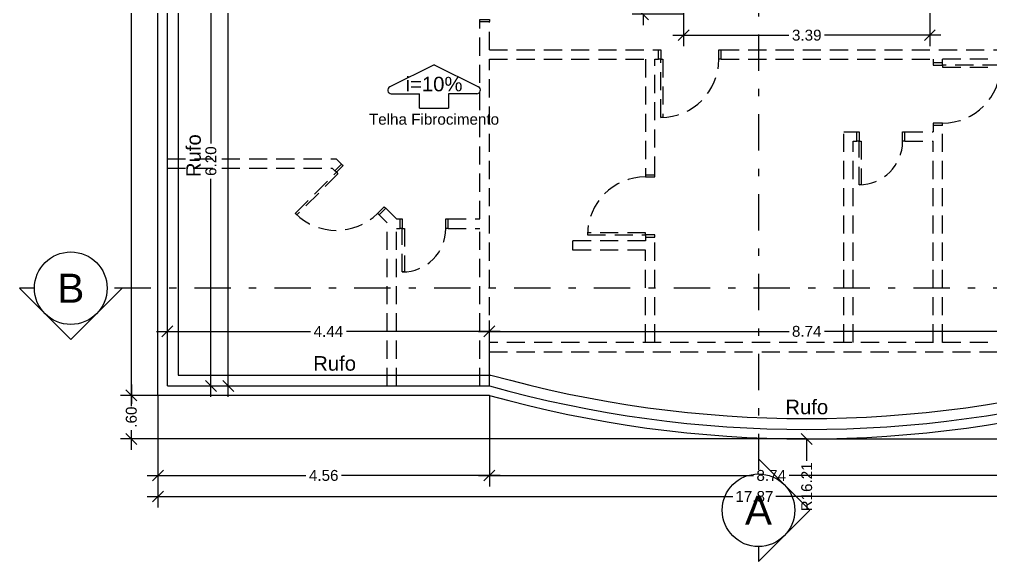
# Model space of a CAD drawing. Extents: x -120 to 1117, y 5 to 675.
# Drawn here: x 38.39 to 51.76, y 91.22 to 98.69 of the extents above; entities that cross this region are included whole.
import ezdxf
from ezdxf.enums import TextEntityAlignment as Align

# ---------------------------------------------------------------- set-up
doc = ezdxf.new("R2010")
doc.units = 0
doc.header["$MEASUREMENT"] = 0
doc.linetypes.add('DASHDOT', pattern=[1, 0.5, -0.25, 0, -0.25])
doc.linetypes.add('HIDDEN', pattern=[0.375, 0.25, -0.125])
doc.layers.get('0').update_dxf_attribs({"linetype": 'CONTINUOUS'})
doc.layers.get('DEFPOINTS').update_dxf_attribs({"linetype": 'CONTINUOUS'})
for name, color, linetype in [('cobertura', 7, 'CONTINUOUS'), ('cota', 1, 'CONTINUOUS'), ('parede', 2, 'CONTINUOUS'), ('projecao', 4, 'HIDDEN'), ('texto', 7, 'CONTINUOUS')]:
    doc.layers.add(name, color=color, linetype=linetype)
doc.styles.add('ROMANS', font='arial.ttf', dxfattribs={"height": 1.5})
doc.styles.get("Standard").update_dxf_attribs({"font": 'arial.ttf'})
doc.dimstyles.new('cotass', dxfattribs={"dimtxt": 0.15, "dimasz": 0.15, "dimexe": 0.15, "dimexo": 0, "dimgap": 0.05, "dimtad": 0, "dimzin": 4, "dimdsep": 46, "dimtxsty": 'Standard', "dimblk": 'OBLIQUE', "dimcen": 0, "dimdle": 0.15, "dimclrd": 256, "dimclrt": 4, "dimadec": 0, "dimazin": 1, "dimtfac": 1, "dimtix": 1, "dimtofl": 0, "dimtmove": 0, "dimatfit": 3, "dimldrblk": 'OPEN30', "dimfxl": 0, "dimtolj": 1, "dimtzin": 0, "dimlwd": -1, "dimarcsym": 0})

# ---------------------------------------------------------------- blocks, each defined once
blk = doc.blocks.new('_Oblique')
at = {"color": 0, "linetype": 'ByBlock', "lineweight": -2}
blk.add_line((-0.5, -0.5), (0.5, 0.5), dxfattribs=at)
blk = doc.blocks.new('*D503')
at = {"layer": 'cota', "transparency": 16777216}
for p, q in [((41.263, 106.482), (41.263, 100.283)), ((41.263, 93.492), (41.263, 99.69))]:
    blk.add_line(p, q, dxfattribs=at)
at = {"layer": 'cota', "color": 0, "lineweight": -2, "transparency": 16777216}
for p, q in [((40.424, 106.332), (41.413, 106.332)), ((40.424, 93.642), (41.413, 93.642))]:
    blk.add_line(p, q, dxfattribs=at)
at = {"layer": 'DEFPOINTS', "color": 0, "transparency": 16777216}
for p in [(40.424, 106.332), (40.424, 93.642), (41.263, 93.642)]:
    blk.add_point(p, dxfattribs=at)
at = {"layer": 'cota', "transparency": 16777216, "xscale": 0.15, "yscale": 0.15, "zscale": 0.15}
for p, rotation in [((41.263, 106.332), 90), ((41.263, 93.642), 270)]:
    blk.add_blockref('_Oblique', p, dxfattribs=dict(at, rotation=rotation))
at = {"layer": 'cota', "color": 4, "transparency": 16777216, "insert": (41.263, 99.987), "char_height": 0.15, "attachment_point": 5, "rotation": 90}
blk.add_mtext('\\A1;12.69', dxfattribs=at)
blk = doc.blocks.new('_Open30')
at = {"color": 0, "linetype": 'ByBlock', "lineweight": -2}
for p, q in [((-1, 0.268), (0, 0)), ((0, 0), (-1, -0.268)), ((0, 0), (-1, 0))]:
    blk.add_line(p, q, dxfattribs=at)
blk = doc.blocks.new('*D505')
at = {"layer": 'cota', "transparency": 16777216}
for p, q in [((41.024, 99.987), (41.024, 96.984)), ((41.024, 93.492), (41.024, 96.494))]:
    blk.add_line(p, q, dxfattribs=at)
at = {"layer": 'cota', "color": 0, "lineweight": -2, "transparency": 16777216}
for p, q in [((40.424, 99.837), (41.174, 99.837)), ((40.424, 93.642), (41.174, 93.642))]:
    blk.add_line(p, q, dxfattribs=at)
at = {"layer": 'DEFPOINTS', "color": 0, "transparency": 16777216}
for p in [(40.424, 99.837), (40.424, 93.642), (41.024, 93.642)]:
    blk.add_point(p, dxfattribs=at)
at = {"layer": 'cota', "transparency": 16777216, "xscale": 0.15, "yscale": 0.15, "zscale": 0.15}
for p, rotation in [((41.024, 99.837), 90), ((41.024, 93.642), 270)]:
    blk.add_blockref('_Oblique', p, dxfattribs=dict(at, rotation=rotation))
at = {"layer": 'cota', "color": 4, "transparency": 16777216, "insert": (41.024, 96.739), "char_height": 0.15, "attachment_point": 5, "rotation": 90}
blk.add_mtext('\\A1;6.20', dxfattribs=at)
blk = doc.blocks.new('*D507')
at = {"layer": 'cota', "color": 0, "lineweight": -2, "transparency": 16777216}
for p, q in [((40.424, 93.642), (40.424, 94.543)), ((44.859, 93.642), (44.859, 94.543))]:
    blk.add_line(p, q, dxfattribs=at)
at = {"layer": 'cota', "transparency": 16777216}
for p, q in [((40.274, 94.393), (42.394, 94.393)), ((45.009, 94.393), (42.889, 94.393))]:
    blk.add_line(p, q, dxfattribs=at)
at = {"layer": 'DEFPOINTS', "color": 0, "transparency": 16777216}
for p in [(44.859, 94.393), (40.424, 93.642), (44.859, 93.642)]:
    blk.add_point(p, dxfattribs=at)
at = {"layer": 'cota', "transparency": 16777216, "xscale": 0.15, "yscale": 0.15, "zscale": 0.15, "rotation": 180}
blk.add_blockref('_Oblique', (40.424, 94.393), dxfattribs=at)
at = {"layer": 'cota', "transparency": 16777216, "xscale": 0.15, "yscale": 0.15, "zscale": 0.15}
blk.add_blockref('_Oblique', (44.859, 94.393), dxfattribs=at)
at = {"layer": 'cota', "color": 4, "transparency": 16777216, "insert": (42.642, 94.393), "char_height": 0.15, "attachment_point": 5}
blk.add_mtext('\\A1;4.44', dxfattribs=at)
blk = doc.blocks.new('*D508')
at = {"layer": 'cota', "color": 0, "lineweight": -2, "transparency": 16777216}
for p, q in [((44.859, 93.642), (44.859, 94.543)), ((53.599, 93.642), (53.599, 94.543))]:
    blk.add_line(p, q, dxfattribs=at)
at = {"layer": 'cota', "transparency": 16777216}
for p, q in [((44.709, 94.393), (48.985, 94.393)), ((53.749, 94.393), (49.474, 94.393))]:
    blk.add_line(p, q, dxfattribs=at)
at = {"layer": 'DEFPOINTS', "color": 0, "transparency": 16777216}
for p in [(53.599, 94.393), (44.859, 93.642), (53.599, 93.642)]:
    blk.add_point(p, dxfattribs=at)
at = {"layer": 'cota', "transparency": 16777216, "xscale": 0.15, "yscale": 0.15, "zscale": 0.15, "rotation": 180}
blk.add_blockref('_Oblique', (44.859, 94.393), dxfattribs=at)
at = {"layer": 'cota', "transparency": 16777216, "xscale": 0.15, "yscale": 0.15, "zscale": 0.15}
blk.add_blockref('_Oblique', (53.599, 94.393), dxfattribs=at)
at = {"layer": 'cota', "color": 4, "transparency": 16777216, "insert": (49.229, 94.393), "char_height": 0.15, "attachment_point": 5}
blk.add_mtext('\\A1;8.74', dxfattribs=at)
blk = doc.blocks.new('*D510')
at = {"layer": 'cota', "color": 0, "lineweight": -2, "transparency": 16777216}
for p, q in [((40.294, 93.512), (40.294, 92.258)), ((44.859, 93.512), (44.859, 92.258))]:
    blk.add_line(p, q, dxfattribs=at)
at = {"layer": 'cota', "transparency": 16777216}
for p, q in [((40.144, 92.408), (42.329, 92.408)), ((45.009, 92.408), (42.824, 92.408))]:
    blk.add_line(p, q, dxfattribs=at)
at = {"layer": 'DEFPOINTS', "color": 0, "transparency": 16777216}
for p in [(40.294, 93.512), (44.859, 93.512), (44.859, 92.408)]:
    blk.add_point(p, dxfattribs=at)
at = {"layer": 'cota', "transparency": 16777216, "xscale": 0.15, "yscale": 0.15, "zscale": 0.15, "rotation": 180}
blk.add_blockref('_Oblique', (40.294, 92.408), dxfattribs=at)
at = {"layer": 'cota', "transparency": 16777216, "xscale": 0.15, "yscale": 0.15, "zscale": 0.15}
blk.add_blockref('_Oblique', (44.859, 92.408), dxfattribs=at)
at = {"layer": 'cota', "color": 4, "transparency": 16777216, "insert": (42.577, 92.408), "char_height": 0.15, "attachment_point": 5}
blk.add_mtext('\\A1;4.56', dxfattribs=at)
blk = doc.blocks.new('*D511')
at = {"layer": 'cota', "transparency": 16777216}
for p, q in [((39.928, 106.612), (39.928, 100.283)), ((39.928, 93.362), (39.928, 99.69))]:
    blk.add_line(p, q, dxfattribs=at)
at = {"layer": 'cota', "color": 0, "lineweight": -2, "transparency": 16777216}
for p, q in [((40.294, 106.462), (39.778, 106.462)), ((40.294, 93.512), (39.778, 93.512))]:
    blk.add_line(p, q, dxfattribs=at)
at = {"layer": 'DEFPOINTS', "color": 0, "transparency": 16777216}
for p in [(39.928, 106.462), (40.294, 106.462), (40.294, 93.512)]:
    blk.add_point(p, dxfattribs=at)
at = {"layer": 'cota', "transparency": 16777216, "xscale": 0.15, "yscale": 0.15, "zscale": 0.15}
for p, rotation in [((39.928, 106.462), 90), ((39.928, 93.512), 270)]:
    blk.add_blockref('_Oblique', p, dxfattribs=dict(at, rotation=rotation))
at = {"layer": 'cota', "color": 4, "transparency": 16777216, "insert": (39.928, 99.987), "char_height": 0.15, "attachment_point": 5, "rotation": 90}
blk.add_mtext('\\A1;12.95', dxfattribs=at)
blk = doc.blocks.new('*D525')
at = {"layer": 'cota', "color": 0, "lineweight": -2, "transparency": 16777216}
for p, q in [((47.534, 99.062), (47.534, 98.324)), ((50.924, 99.062), (50.924, 98.324))]:
    blk.add_line(p, q, dxfattribs=at)
at = {"layer": 'cota', "transparency": 16777216}
for p, q in [((47.384, 98.474), (48.984, 98.474)), ((51.074, 98.474), (49.474, 98.474))]:
    blk.add_line(p, q, dxfattribs=at)
at = {"layer": 'DEFPOINTS', "color": 0, "transparency": 16777216}
for p in [(47.534, 99.062), (50.924, 99.062), (50.924, 98.474)]:
    blk.add_point(p, dxfattribs=at)
at = {"layer": 'cota', "transparency": 16777216, "xscale": 0.15, "yscale": 0.15, "zscale": 0.15, "rotation": 180}
blk.add_blockref('_Oblique', (47.534, 98.474), dxfattribs=at)
at = {"layer": 'cota', "transparency": 16777216, "xscale": 0.15, "yscale": 0.15, "zscale": 0.15}
blk.add_blockref('_Oblique', (50.924, 98.474), dxfattribs=at)
at = {"layer": 'cota', "color": 4, "transparency": 16777216, "insert": (49.229, 98.474), "char_height": 0.15, "attachment_point": 5}
blk.add_mtext('\\A1;3.39', dxfattribs=at)
blk = doc.blocks.new('*D526')
at = {"layer": 'cota', "transparency": 16777216}
for p, q in [((46.975, 99.062), (46.975, 99.212)), ((46.975, 98.762), (46.975, 98.612))]:
    blk.add_line(p, q, dxfattribs=at)
at = {"layer": 'cota', "color": 0, "lineweight": -2, "transparency": 16777216}
for p, q in [((47.534, 99.062), (46.825, 99.062)), ((47.534, 98.762), (46.825, 98.762))]:
    blk.add_line(p, q, dxfattribs=at)
at = {"layer": 'DEFPOINTS', "color": 0, "transparency": 16777216}
for p in [(46.975, 99.062), (47.534, 99.062), (47.534, 98.762)]:
    blk.add_point(p, dxfattribs=at)
at = {"layer": 'cota', "transparency": 16777216, "xscale": 0.15, "yscale": 0.15, "zscale": 0.15}
for p, rotation in [((46.975, 99.062), 270), ((46.975, 98.762), 90)]:
    blk.add_blockref('_Oblique', p, dxfattribs=dict(at, rotation=rotation))
at = {"layer": 'cota', "color": 4, "transparency": 16777216, "insert": (46.975, 98.912), "char_height": 0.15, "attachment_point": 5, "rotation": 90}
blk.add_mtext('\\A1;.30', dxfattribs=at)
blk = doc.blocks.new('*D527')
at = {"layer": 'cota', "transparency": 16777216}
blk.add_line((49.229, 92.612), (49.229, 92.912), dxfattribs=at)
at = {"layer": 'DEFPOINTS', "color": 0, "transparency": 16777216}
for p in [(49.229, 109.126), (49.229, 92.912)]:
    blk.add_point(p, dxfattribs=at)
at = {"layer": 'cota', "transparency": 16777216, "xscale": 0.15, "yscale": 0.15, "zscale": 0.15, "rotation": 90}
blk.add_blockref('_Oblique', (49.229, 92.912), dxfattribs=at)
at = {"layer": 'cota', "color": 4, "transparency": 16777216, "insert": (49.229, 92.251), "char_height": 0.15, "attachment_point": 5, "rotation": 90}
blk.add_mtext('\\A1;R16.21', dxfattribs=at)
blk = doc.blocks.new('*D528')
at = {"layer": 'cota', "transparency": 16777216}
for p, q in [((39.928, 93.662), (39.928, 93.393)), ((39.928, 92.762), (39.928, 93.03))]:
    blk.add_line(p, q, dxfattribs=at)
at = {"layer": 'cota', "color": 0, "lineweight": -2, "transparency": 16777216}
for p, q in [((40.294, 93.512), (39.778, 93.512)), ((49.229, 92.912), (39.778, 92.912))]:
    blk.add_line(p, q, dxfattribs=at)
at = {"layer": 'DEFPOINTS', "color": 0, "transparency": 16777216}
for p in [(40.294, 93.512), (39.928, 92.912), (49.229, 92.912)]:
    blk.add_point(p, dxfattribs=at)
at = {"layer": 'cota', "transparency": 16777216, "xscale": 0.15, "yscale": 0.15, "zscale": 0.15}
for p, rotation in [((39.928, 93.512), 90), ((39.928, 92.912), 270)]:
    blk.add_blockref('_Oblique', p, dxfattribs=dict(at, rotation=rotation))
at = {"layer": 'cota', "color": 4, "transparency": 16777216, "insert": (39.928, 93.212), "char_height": 0.15, "attachment_point": 5, "rotation": 90}
blk.add_mtext('\\A1;.60', dxfattribs=at)
blk = doc.blocks.new('*D529')
at = {"layer": 'cota', "transparency": 16777216}
for p, q in [((58.53, 93.662), (58.53, 93.393)), ((58.53, 92.762), (58.53, 93.03))]:
    blk.add_line(p, q, dxfattribs=at)
at = {"layer": 'cota', "color": 0, "lineweight": -2, "transparency": 16777216}
for p, q in [((58.164, 93.512), (58.68, 93.512)), ((49.229, 92.912), (58.68, 92.912))]:
    blk.add_line(p, q, dxfattribs=at)
at = {"layer": 'DEFPOINTS', "color": 0, "transparency": 16777216}
for p in [(58.164, 93.512), (49.229, 92.912), (58.53, 92.912)]:
    blk.add_point(p, dxfattribs=at)
at = {"layer": 'cota', "transparency": 16777216, "xscale": 0.15, "yscale": 0.15, "zscale": 0.15}
for p, rotation in [((58.53, 93.512), 90), ((58.53, 92.912), 270)]:
    blk.add_blockref('_Oblique', p, dxfattribs=dict(at, rotation=rotation))
at = {"layer": 'cota', "color": 4, "transparency": 16777216, "insert": (58.53, 93.212), "char_height": 0.15, "attachment_point": 5, "rotation": 90}
blk.add_mtext('\\A1;.60', dxfattribs=at)
blk = doc.blocks.new('*D530')
at = {"layer": 'cota', "color": 0, "lineweight": -2, "transparency": 16777216}
for p, q in [((44.859, 93.512), (44.859, 92.258)), ((53.599, 93.512), (53.599, 92.258))]:
    blk.add_line(p, q, dxfattribs=at)
at = {"layer": 'cota', "transparency": 16777216}
for p, q in [((44.709, 92.408), (48.495, 92.408)), ((53.749, 92.408), (48.985, 92.408))]:
    blk.add_line(p, q, dxfattribs=at)
at = {"layer": 'DEFPOINTS', "color": 0, "transparency": 16777216}
for p in [(44.859, 93.512), (53.599, 93.512), (53.599, 92.408)]:
    blk.add_point(p, dxfattribs=at)
at = {"layer": 'cota', "transparency": 16777216, "xscale": 0.15, "yscale": 0.15, "zscale": 0.15, "rotation": 180}
blk.add_blockref('_Oblique', (44.859, 92.408), dxfattribs=at)
at = {"layer": 'cota', "transparency": 16777216, "xscale": 0.15, "yscale": 0.15, "zscale": 0.15}
blk.add_blockref('_Oblique', (53.599, 92.408), dxfattribs=at)
at = {"layer": 'cota', "color": 4, "transparency": 16777216, "insert": (48.74, 92.408), "char_height": 0.15, "attachment_point": 5}
blk.add_mtext('\\A1;8.74', dxfattribs=at)
blk = doc.blocks.new('*D531')
at = {"layer": 'cota', "color": 0, "lineweight": -2, "transparency": 16777216}
for p, q in [((40.294, 93.512), (40.294, 91.968)), ((58.164, 93.512), (58.164, 91.968))]:
    blk.add_line(p, q, dxfattribs=at)
at = {"layer": 'cota', "transparency": 16777216}
for p, q in [((40.144, 92.118), (48.212, 92.118)), ((58.314, 92.118), (48.804, 92.118))]:
    blk.add_line(p, q, dxfattribs=at)
at = {"layer": 'DEFPOINTS', "color": 0, "transparency": 16777216}
for p in [(40.294, 93.512), (58.164, 93.512), (58.164, 92.118)]:
    blk.add_point(p, dxfattribs=at)
at = {"layer": 'cota', "transparency": 16777216, "xscale": 0.15, "yscale": 0.15, "zscale": 0.15, "rotation": 180}
blk.add_blockref('_Oblique', (40.294, 92.118), dxfattribs=at)
at = {"layer": 'cota', "transparency": 16777216, "xscale": 0.15, "yscale": 0.15, "zscale": 0.15}
blk.add_blockref('_Oblique', (58.164, 92.118), dxfattribs=at)
at = {"layer": 'cota', "color": 4, "transparency": 16777216, "insert": (48.508, 92.118), "char_height": 0.15, "attachment_point": 5}
blk.add_mtext('\\A1;17.87', dxfattribs=at)

msp = doc.modelspace()

# ---------------------------------------------------------------- linework, layer by layer
at = {"layer": 'cobertura'}
msp.add_lwpolyline([(40.574, 99.837), (40.574, 93.792), (44.88, 93.792, 0.137953), (53.579, 93.792), (57.884, 93.792), (57.884, 99.837)], format="xyb", dxfattribs=at)
at = {"layer": 'cota', "color": 4}
for p, q in [((44.096, 98.068), (43.486, 97.763)), ((44.096, 98.068), (44.707, 97.763)), ((43.508, 97.668), (43.896, 97.668)), ((43.896, 97.468), (43.896, 97.668)), ((44.685, 97.668), (44.296, 97.668)), ((44.296, 97.668), (44.296, 97.468)), ((43.896, 97.468), (44.296, 97.468))]:
    msp.add_line(p, q, dxfattribs=at)
at = {"layer": 'cota', "color": 6, "linetype": 'DASHDOT'}
for points in [[(48.564, 109.484), (48.564, 92.429)], [(58.898, 94.988), (39.594, 94.988)]]:
    msp.add_lwpolyline(points, dxfattribs=at)
at = {"layer": 'cota', "color": 6, "linetype": 'Continuous'}
for points in [[(38.594, 94.988), (38.387, 94.988), (39.094, 94.281), (39.801, 94.988)], [(48.564, 91.429), (48.564, 91.222), (49.271, 91.929), (48.564, 92.636)]]:
    msp.add_lwpolyline(points, dxfattribs=at)
at = {"layer": 'cota', "color": 6}
for centre in [(39.094, 94.988), (48.564, 91.929)]:
    msp.add_circle(centre, 0.5, dxfattribs=at)
at = {"layer": 'cota', "color": 4}
for centre, start, end in [((43.508, 97.718), 116.5697, 270.014), ((44.685, 97.718), 269.986, 63.4318)]:
    msp.add_arc(centre, 0.05, start, end, dxfattribs=at)
at = {"layer": 'parede', "color": 6}
for p, q in [((40.294, 93.512), (40.294, 106.462)), ((40.424, 93.642), (40.424, 106.332)), ((40.424, 93.642), (44.859, 93.642)), ((44.859, 93.512), (40.294, 93.512))]:
    msp.add_line(p, q, dxfattribs=at)
for centre, start, end in [((49.229, 109.256), 254.3642, 285.6358), ((49.229, 109.126), 254.3644, 285.6356)]:
    msp.add_arc(centre, 16.214, start, end, dxfattribs=at)
at = {"layer": 'projecao'}
for p, q in [((44.729, 95.942), (44.729, 98.662)), ((44.729, 98.662), (44.859, 98.662)), ((44.859, 98.272), (44.859, 98.662)), ((44.859, 98.272), (47.189, 98.272)), ((47.189, 98.142), (47.189, 98.272)), ((48.049, 98.272), (53.599, 98.272)), ((48.049, 98.142), (48.049, 98.272)), ((44.859, 98.142), (47.009, 98.142)), ((44.859, 94.242), (44.859, 98.142)), ((47.009, 98.142), (47.009, 96.552)), ((47.139, 98.142), (47.189, 98.142)), ((47.139, 96.552), (47.139, 98.142)), ((48.049, 98.142), (50.969, 98.142)), ((50.969, 98.142), (50.969, 98.092)), ((51.099, 98.092), (50.969, 98.092)), ((53.599, 98.142), (51.099, 98.142)), ((51.099, 98.092), (51.099, 98.142)), ((50.969, 97.232), (50.969, 97.142)), ((51.099, 97.232), (50.969, 97.232)), ((51.099, 94.242), (51.099, 97.232)), ((49.739, 94.242), (49.739, 97.142)), ((49.739, 97.142), (49.919, 97.142)), ((49.919, 97.012), (49.919, 97.142)), ((50.579, 97.142), (50.969, 97.142)), ((50.579, 97.012), (50.579, 97.142)), ((49.869, 94.242), (49.869, 97.012)), ((49.869, 97.012), (49.919, 97.012)), ((50.579, 97.012), (50.969, 97.012)), ((50.969, 94.242), (50.969, 97.012)), ((40.424, 96.772), (42.749, 96.772)), ((42.731, 96.606), (42.823, 96.698)), ((42.823, 96.698), (42.749, 96.772)), ((40.424, 96.642), (42.695, 96.642)), ((42.731, 96.606), (42.695, 96.642)), ((47.009, 96.552), (47.139, 96.552)), ((43.339, 95.998), (43.431, 96.09)), ((43.579, 95.942), (43.431, 96.09)), ((43.449, 95.888), (43.339, 95.998)), ((43.579, 95.942), (43.629, 95.942)), ((43.629, 95.812), (43.629, 95.942)), ((44.289, 95.942), (44.729, 95.942)), ((44.289, 95.812), (44.289, 95.942)), ((43.449, 93.642), (43.449, 95.888)), ((43.579, 93.642), (43.579, 95.812)), ((43.579, 95.812), (43.629, 95.812)), ((44.289, 95.812), (44.729, 95.812)), ((44.729, 93.642), (44.729, 95.812)), ((47.009, 95.642), (46.009, 95.642)), ((46.009, 95.512), (46.009, 95.642)), ((47.009, 95.692), (47.009, 95.642)), ((47.009, 95.692), (47.139, 95.692)), ((47.139, 94.242), (47.139, 95.692)), ((47.009, 95.512), (46.009, 95.512)), ((47.009, 94.242), (47.009, 95.512)), ((53.599, 94.242), (44.859, 94.242)), ((44.859, 93.642), (44.859, 94.112)), ((44.859, 94.112), (53.599, 94.112))]:
    msp.add_line(p, q, dxfattribs=at)
for points in [[(44.729, 98.662), (44.729, 98.692), (44.859, 98.692), (44.859, 98.662)], [(47.189, 98.272), (47.219, 98.272), (47.219, 98.142), (47.189, 98.142)], [(48.049, 98.142), (48.019, 98.142), (48.019, 98.272), (48.049, 98.272)], [(50.969, 98.092), (50.969, 98.062), (51.099, 98.062), (51.099, 98.092)], [(51.099, 97.232), (51.099, 97.262), (50.969, 97.262), (50.969, 97.232)], [(49.919, 97.142), (49.949, 97.142), (49.949, 97.012), (49.919, 97.012)], [(50.579, 97.012), (50.549, 97.012), (50.549, 97.142), (50.579, 97.142)], [(42.823, 96.698), (42.844, 96.677), (42.752, 96.585), (42.731, 96.606)], [(47.009, 96.552), (47.009, 96.522), (47.139, 96.522), (47.139, 96.552)], [(43.339, 95.998), (43.318, 96.019), (43.41, 96.111), (43.431, 96.09)], [(43.629, 95.942), (43.659, 95.942), (43.659, 95.812), (43.629, 95.812)], [(44.289, 95.812), (44.259, 95.812), (44.259, 95.942), (44.289, 95.942)], [(47.139, 95.692), (47.139, 95.722), (47.009, 95.722), (47.009, 95.692)]]:
    msp.add_lwpolyline(points, dxfattribs=at)
for points in [[(47.219, 98.142), (47.249, 98.142), (47.249, 97.342), (47.219, 97.342), (47.219, 98.142)], [(51.099, 98.062), (51.099, 98.032), (51.899, 98.032), (51.899, 98.062), (51.099, 98.062)], [(49.949, 97.012), (49.979, 97.012), (49.979, 96.412), (49.949, 96.412), (49.949, 97.012)], [(42.752, 96.585), (42.773, 96.564), (42.207, 95.998), (42.186, 96.019), (42.752, 96.585)], [(43.659, 95.812), (43.689, 95.812), (43.689, 95.212), (43.659, 95.212), (43.659, 95.812)], [(47.009, 95.722), (47.009, 95.752), (46.209, 95.752), (46.209, 95.722), (47.009, 95.722)]]:
    msp.add_lwpolyline(points, close=True, dxfattribs=at)
for centre, radius, start, end in [((47.219, 98.142), 0.8, 270, 0), ((51.099, 98.062), 0.8, 270, 0), ((49.949, 97.012), 0.6, 270, 0), ((47.009, 95.722), 0.8, 90, 180), ((42.752, 96.585), 0.8, 225, 315), ((43.659, 95.812), 0.6, 270, 360)]:
    msp.add_arc(centre, radius, start, end, dxfattribs=at)

# ---------------------------------------------------------------- texts
at = {"layer": 'texto'}
for s, height, rotation, p in [('i=10%%%', 0.2, 0, (44.096, 97.641)), ('Telha Fibrocimento', 0.15, 0, (44.096, 97.196)), ('Rufo', 0.2, 90, (40.944, 96.814)), ('Rufo', 0.2, 360, (42.727, 93.792)), ('Rufo', 0.2, 360, (49.229, 93.192))]:
    msp.add_text(s, height=height, rotation=rotation, dxfattribs=at).set_placement(p, align=Align.BOTTOM_CENTER)
at = {"layer": 'texto', "style": 'ROMANS'}
for s, p in [('B', (39.094, 94.988)), ('A', (48.564, 91.929))]:
    msp.add_text(s, height=0.4, dxfattribs=at).set_placement(p, align=Align.MIDDLE_CENTER)

# ---------------------------------------------------------------- dimensions: what is measured, and where the dimension line sits
at = {"layer": 'cota'}
dim = msp.add_radius_dim(center=(49.229, 109.126), mpoint=(49.229, 92.912), dimstyle='cotass', dxfattribs=at)
dim.commit()
dim.dimension.update_dxf_attribs({"geometry": '*D527', "text_midpoint": (49.229, 92.251)})
for base, p1, p2, picture, middle in [((39.928, 106.462), (40.294, 93.512), (40.294, 106.462), '*D511', (39.928, 99.987)), ((41.263, 93.642), (40.424, 106.332), (40.424, 93.642), '*D503', (41.263, 99.987)), ((41.02393, 93.64161), (40.42416, 99.83662), (40.42416, 93.64161), '*D505', (41.02393, 96.73911)), ((46.975, 99.062), (47.534, 98.762), (47.534, 99.062), '*D526', (46.975, 98.912)), ((39.928, 92.912), (40.294, 93.512), (49.229, 92.912), '*D528', (39.928, 93.212)), ((58.53, 92.912), (58.164, 93.512), (49.229, 92.912), '*D529', (58.53, 93.212))]:
    dim = msp.add_linear_dim(base=base, p1=p1, p2=p2, angle=90, dimstyle='cotass', dxfattribs=at)
    dim.commit()
    dim.dimension.update_dxf_attribs({"geometry": picture, "text_midpoint": middle})
for base, p1, p2, picture, middle in [((50.924, 98.474), (47.534, 99.062), (50.924, 99.062), '*D525', (49.229, 98.474)), ((44.85917, 94.39274), (40.42416, 93.64161), (44.85917, 93.64161), '*D507', (42.64167, 94.39274)), ((53.599, 94.393), (44.859, 93.642), (53.599, 93.642), '*D508', (49.229, 94.393)), ((44.85917, 92.40847), (40.29418, 93.5116), (44.85917, 93.5116), '*D510', (42.57668, 92.40847))]:
    dim = msp.add_linear_dim(base=base, p1=p1, p2=p2, dimstyle='cotass', dxfattribs=at)
    dim.commit()
    dim.dimension.update_dxf_attribs({"geometry": picture, "text_midpoint": middle})
for base, p1, p2, picture, middle in [((58.164, 92.118), (40.294, 93.512), (58.164, 93.512), '*D531', (48.508, 92.118)), ((53.599, 92.408), (44.859, 93.512), (53.599, 93.512), '*D530', (48.74, 92.408))]:
    dim = msp.add_linear_dim(base=base, p1=p1, p2=p2, dimstyle='cotass', dxfattribs=at)
    dim.commit()
    dim.dimension.update_dxf_attribs({"geometry": picture, "text_midpoint": middle, "dimtype": 160})

doc.saveas('drawing.dxf')
